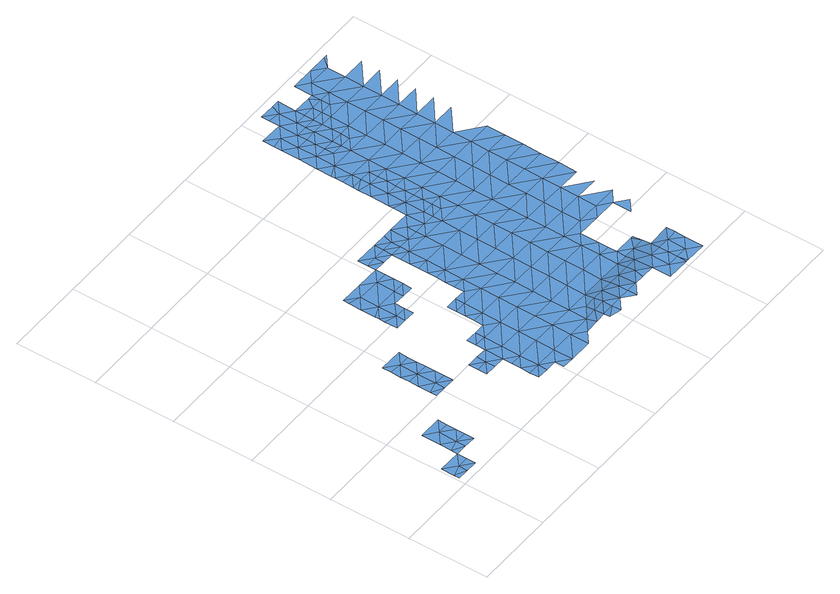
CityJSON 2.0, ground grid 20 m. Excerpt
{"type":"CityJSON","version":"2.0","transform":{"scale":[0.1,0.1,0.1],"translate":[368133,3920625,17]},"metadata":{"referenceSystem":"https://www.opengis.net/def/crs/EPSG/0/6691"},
"CityObjects":{
"waterbody1":{"type":"WaterBody","attributes":{"name":"9","class":"1140","function":"1","WaterBodyRiverFloodingRiskAttribute.description":"5","WaterBodyRiverFloodingRiskAttribute.rankOrg":"1","WaterBodyRiverFloodingRiskAttribute.adminType":"2","WaterBodyRiverFloodingRiskAttribute.scale":"L1"},"geometry":[{"type":"MultiSurface","lod":"1","boundaries":[[[0,1,2]],[[3,4,2]],[[5,3,6]],[[7,6,2]],[[4,0,2]],[[2,6,3]],[[1,7,2]]]}]},
"waterbody2":{"type":"WaterBody","attributes":{"name":"9","class":"1140","function":"1","WaterBodyRiverFloodingRiskAttribute.description":"5","WaterBodyRiverFloodingRiskAttribute.rankOrg":"1","WaterBodyRiverFloodingRiskAttribute.adminType":"2","WaterBodyRiverFloodingRiskAttribute.scale":"L1"},"geometry":[{"type":"MultiSurface","lod":"1","boundaries":[[[8,9,10]],[[10,11,12]],[[8,10,13]],[[13,10,14]],[[15,14,12]],[[16,15,12]],[[14,10,12]],[[11,17,12]],[[9,18,10]],[[1,8,13]],[[17,16,12]],[[18,11,10]]]}]},
"waterbody3":{"type":"WaterBody","attributes":{"name":"9","class":"1140","function":"1","WaterBodyRiverFloodingRiskAttribute.description":"5","WaterBodyRiverFloodingRiskAttribute.rankOrg":"1","WaterBodyRiverFloodingRiskAttribute.adminType":"2","WaterBodyRiverFloodingRiskAttribute.scale":"L1"},"geometry":[{"type":"MultiSurface","lod":"1","boundaries":[[[19,20,21]],[[21,22,19]],[[23,22,21]],[[24,25,26]],[[27,28,25]],[[29,26,30]],[[31,29,30]],[[30,26,32]],[[32,26,25]],[[20,27,21]],[[23,21,33]],[[24,26,34]],[[34,26,35]],[[28,32,25]],[[29,35,26]],[[36,25,24]],[[33,25,36]],[[21,25,33]],[[27,25,21]]]}]},
"waterbody4":{"type":"WaterBody","attributes":{"name":"9","class":"1140","function":"1","WaterBodyRiverFloodingRiskAttribute.description":"5","WaterBodyRiverFloodingRiskAttribute.rankOrg":"1","WaterBodyRiverFloodingRiskAttribute.adminType":"2","WaterBodyRiverFloodingRiskAttribute.scale":"L1"},"geometry":[{"type":"MultiSurface","lod":"1","boundaries":[[[37,38,39]],[[39,40,37]],[[40,41,37]],[[42,38,37]],[[41,43,37]],[[44,45,46]],[[45,47,48]],[[49,42,37]],[[48,46,45]],[[49,37,43]],[[50,43,51]],[[50,47,45]],[[51,47,50]],[[44,52,45]],[[53,43,50]],[[49,43,53]],[[52,54,45]],[[55,56,52]],[[45,57,50]],[[58,59,60]],[[61,49,53]],[[60,49,61]],[[56,54,52]],[[58,60,61]],[[45,54,57]],[[53,50,62]],[[63,58,61]],[[50,57,62]],[[64,63,61]],[[61,53,64]],[[53,62,64]],[[54,56,65]],[[66,62,57]],[[56,67,65]],[[64,68,63]],[[57,54,66]],[[69,63,68]],[[70,69,68]],[[66,54,65]],[[68,71,70]],[[66,72,62]],[[62,73,64]],[[74,65,67]],[[75,76,77]],[[77,70,71]],[[72,73,62]],[[78,68,64]],[[75,77,71]],[[65,79,66]],[[79,65,74]],[[68,80,71]],[[71,81,75]],[[78,64,73]],[[72,66,82]],[[74,83,79]],[[80,68,78]],[[71,80,81]],[[66,79,82]],[[73,72,84]],[[73,85,78]],[[72,82,84]],[[86,82,79]],[[79,83,87]],[[88,81,89]],[[87,86,79]],[[81,80,89]],[[90,88,89]],[[83,91,87]],[[92,80,78]],[[85,73,84]],[[89,93,90]],[[94,90,93]],[[95,94,93]],[[91,96,97]],[[97,96,98]],[[93,99,95]],[[100,82,86]],[[82,101,84]],[[78,85,92]],[[102,95,99]],[[103,102,99]],[[89,80,104]],[[105,100,86]],[[99,106,103]],[[80,92,104]],[[107,103,106]],[[97,98,108]],[[109,107,106]],[[93,89,110]],[[82,100,101]],[[110,89,104]],[[85,84,111]],[[85,112,92]],[[110,113,93]],[[114,109,106]],[[105,115,100]],[[111,112,85]],[[84,101,111]],[[116,104,92]],[[99,93,117]],[[115,118,100]],[[117,93,113]],[[106,99,117]],[[119,101,100]],[[114,106,120]],[[121,108,122]],[[116,92,112]],[[110,104,116]],[[123,121,122]],[[101,124,111]],[[120,106,125]],[[106,117,125]],[[115,126,118]],[[127,128,110]],[[100,118,119]],[[129,112,111]],[[127,110,116]],[[130,117,113]],[[113,110,128]],[[131,120,125]],[[126,132,118]],[[128,130,113]],[[130,125,117]],[[101,119,124]],[[112,133,116]],[[129,111,124]],[[129,133,112]],[[132,134,118]],[[131,125,135]],[[118,136,119]],[[116,137,127]],[[133,137,116]],[[138,134,132]],[[139,128,127]],[[140,125,130]],[[135,125,140]],[[118,134,136]],[[124,119,141]],[[142,135,140]],[[138,143,134]],[[141,119,136]],[[129,124,141]],[[139,144,128]],[[127,137,139]],[[145,136,134]],[[130,128,144]],[[146,142,140]],[[147,145,134]],[[147,134,143]],[[133,129,148]],[[149,137,133]],[[140,130,144]],[[129,141,148]],[[150,146,140]],[[151,136,145]],[[152,139,137]],[[141,136,153]],[[153,136,151]],[[133,148,149]],[[149,152,137]],[[140,144,150]],[[153,154,141]],[[155,144,139]],[[148,141,154]],[[150,156,146]],[[157,158,159]],[[156,160,161]],[[152,155,139]],[[162,158,157]],[[161,146,156]],[[163,150,144]],[[164,159,158]],[[165,149,148]],[[164,166,167]],[[156,168,160]],[[169,148,154]],[[170,168,171]],[[167,166,172]],[[170,160,168]],[[166,164,158]],[[169,165,148]],[[162,173,158]],[[163,144,155]],[[149,174,152]],[[166,175,172]],[[176,171,168]],[[177,171,176]],[[165,174,149]],[[178,172,175]],[[179,177,176]],[[156,150,180]],[[180,150,163]],[[156,181,168]],[[154,182,169]],[[175,183,178]],[[180,181,156]],[[184,158,173]],[[185,179,176]],[[186,179,185]],[[174,187,152]],[[187,163,155]],[[188,178,183]],[[173,186,185]],[[166,158,184]],[[188,189,190]],[[155,152,187]],[[175,166,191]],[[183,189,188]],[[181,192,168]],[[190,189,193]],[[184,173,185]],[[176,168,192]],[[194,195,175]],[[175,191,194]],[[176,196,185]],[[169,197,165]],[[187,198,163]],[[183,175,195]],[[163,199,180]],[[191,166,200]],[[166,184,200]],[[201,189,183]],[[169,182,202]],[[198,199,163]],[[203,201,183]],[[204,193,189]],[[196,176,192]],[[183,195,203]],[[185,205,184]],[[165,206,174]],[[180,207,181]],[[208,191,200]],[[209,202,182]],[[197,206,165]],[[199,207,180]],[[169,202,197]],[[210,187,174]],[[205,185,196]],[[204,189,201]],[[184,211,200]],[[181,212,192]],[[213,208,200]],[[206,210,174]],[[210,198,187]],[[192,212,196]],[[214,215,201]],[[184,205,211]],[[211,216,200]],[[217,197,202]],[[209,217,202]],[[204,201,215]],[[218,219,209]],[[181,207,212]],[[204,220,221]],[[210,222,198]],[[198,223,199]],[[215,220,204]],[[213,200,216]],[[212,224,196]],[[221,220,225]],[[222,223,198]],[[197,226,206]],[[214,227,215]],[[199,228,207]],[[229,230,231]],[[205,196,232]],[[205,233,211]],[[229,213,216]],[[231,213,229]],[[234,225,220]],[[223,228,199]],[[235,236,215]],[[215,236,220]],[[206,237,210]],[[196,224,232]],[[215,227,235]],[[229,238,230]],[[207,239,212]],[[211,240,216]],[[241,230,238]],[[241,242,227]],[[243,234,220]],[[236,243,220]],[[210,244,222]],[[212,239,224]],[[205,232,233]],[[237,244,210]],[[242,241,238]],[[216,245,229]],[[240,245,216]],[[222,246,223]],[[207,228,239]],[[211,233,240]],[[244,246,222]],[[239,247,224]],[[224,248,232]],[[229,249,238]],[[245,249,229]],[[223,250,228]],[[242,238,251]],[[232,248,233]],[[246,250,223]],[[249,251,238]],[[228,252,239]],[[224,247,248]],[[233,253,240]],[[250,252,228]],[[248,253,233]],[[239,254,247]],[[240,255,245]],[[249,256,251]],[[252,254,239]],[[253,255,240]],[[257,256,258]],[[257,251,256]],[[259,249,245]],[[260,261,258]],[[255,259,245]],[[260,258,256]],[[262,256,249]],[[248,247,263]],[[259,262,249]],[[253,248,264]],[[262,265,256]],[[261,260,266]],[[260,256,265]],[[255,253,267]],[[255,268,259]],[[265,269,260]],[[266,260,269]],[[259,270,262]],[[262,271,265]],[[266,269,272]],[[272,269,273]]]}]},
"waterbody5":{"type":"WaterBody","attributes":{"name":"9","class":"1140","function":"1","WaterBodyRiverFloodingRiskAttribute.description":"5","WaterBodyRiverFloodingRiskAttribute.rankOrg":"1","WaterBodyRiverFloodingRiskAttribute.adminType":"2","WaterBodyRiverFloodingRiskAttribute.scale":"L1"},"geometry":[{"type":"MultiSurface","lod":"1","boundaries":[[[274,275,276]],[[277,278,279]],[[280,281,277]],[[282,283,284]],[[282,285,286]],[[287,288,276]],[[284,289,276]],[[290,284,283]],[[284,290,289]],[[289,291,276]],[[292,293,285]],[[282,294,283]],[[295,294,282]],[[288,296,274]],[[287,276,291]],[[280,277,279]],[[276,275,284]],[[275,280,279]],[[288,274,276]],[[275,279,284]],[[285,282,284]],[[295,282,286]],[[285,284,279]],[[285,279,278]],[[285,278,292]],[[286,285,293]]]}]},
"waterbody6":{"type":"WaterBody","attributes":{"name":"9","class":"1140","function":"1","WaterBodyRiverFloodingRiskAttribute.description":"5","WaterBodyRiverFloodingRiskAttribute.rankOrg":"1","WaterBodyRiverFloodingRiskAttribute.adminType":"2","WaterBodyRiverFloodingRiskAttribute.scale":"L1"},"geometry":[{"type":"MultiSurface","lod":"1","boundaries":[[[297,298,299]],[[298,297,300]],[[301,109,297]],[[293,301,302]],[[297,302,301]],[[302,297,299]],[[300,297,109]]]}]},
"waterbody7":{"type":"WaterBody","attributes":{"name":"9","class":"1140","function":"1","WaterBodyRiverFloodingRiskAttribute.description":"5","WaterBodyRiverFloodingRiskAttribute.rankOrg":"2","WaterBodyRiverFloodingRiskAttribute.adminType":"2","WaterBodyRiverFloodingRiskAttribute.scale":"L1"},"geometry":[{"type":"MultiSurface","lod":"1","boundaries":[[[97,108,303]],[[303,108,115]],[[303,115,105]],[[304,305,306]],[[306,307,308]],[[307,309,308]],[[310,308,309]],[[308,310,311]],[[105,86,87]],[[105,87,303]],[[126,115,312]],[[304,123,305]],[[304,132,123]],[[138,132,304]],[[143,306,313]],[[314,143,313]],[[147,143,314]],[[145,147,314]],[[315,145,314]],[[316,315,314]],[[315,316,317]],[[311,313,308]],[[313,306,308]],[[143,304,306]],[[143,138,304]],[[312,132,126]],[[132,312,123]],[[121,123,312]],[[121,312,108]],[[108,312,115]],[[97,303,91]],[[87,91,303]],[[311,318,313]],[[313,319,314]],[[316,314,319]],[[318,319,313]]]}]},
"waterbody8":{"type":"WaterBody","attributes":{"name":"9","class":"1140","function":"1","WaterBodyRiverFloodingRiskAttribute.description":"5","WaterBodyRiverFloodingRiskAttribute.rankOrg":"2","WaterBodyRiverFloodingRiskAttribute.adminType":"2","WaterBodyRiverFloodingRiskAttribute.scale":"L1"},"geometry":[{"type":"MultiSurface","lod":"1","boundaries":[[[162,320,321]],[[162,321,173]],[[186,173,321]],[[109,114,300]],[[300,114,322]],[[300,322,298]],[[177,179,323]],[[324,323,325]],[[326,324,325]],[[327,135,328]],[[329,330,322]],[[322,120,329]],[[131,135,327]],[[331,135,142]],[[328,135,331]],[[328,324,326]],[[324,328,331]],[[160,324,331]],[[160,170,324]],[[177,323,171]],[[324,171,323]],[[170,171,324]],[[161,160,331]],[[142,161,331]],[[146,161,142]],[[327,120,131]],[[120,327,329]],[[329,327,328]],[[332,325,323]],[[321,332,323]],[[321,323,179]],[[186,321,179]],[[298,322,330]],[[114,120,322]],[[320,162,157]],[[321,320,332]]]}]},
"waterbody9":{"type":"WaterBody","attributes":{"name":"9","class":"1140","function":"1","WaterBodyRiverFloodingRiskAttribute.description":"5","WaterBodyRiverFloodingRiskAttribute.rankOrg":"1","WaterBodyRiverFloodingRiskAttribute.adminType":"2","WaterBodyRiverFloodingRiskAttribute.scale":"L1"},"geometry":[{"type":"MultiSurface","lod":"1","boundaries":[[[333,334,311]],[[334,335,336]],[[310,337,333]],[[338,339,333]],[[333,337,338]],[[334,333,339]],[[333,311,310]],[[339,335,334]],[[337,310,309]],[[311,334,318]],[[319,318,334]],[[319,334,336]]]}]},
"waterbody10":{"type":"WaterBody","attributes":{"name":"9","class":"1140","function":"1","WaterBodyRiverFloodingRiskAttribute.description":"5","WaterBodyRiverFloodingRiskAttribute.rankOrg":"2","WaterBodyRiverFloodingRiskAttribute.adminType":"2","WaterBodyRiverFloodingRiskAttribute.scale":"L1"},"geometry":[{"type":"MultiSurface","lod":"1","boundaries":[[[195,194,340]],[[195,340,341]],[[230,341,340]],[[231,230,340]],[[230,241,341]],[[203,195,341]],[[241,214,341]],[[214,201,341]],[[341,201,203]],[[231,208,213]],[[214,241,227]],[[194,208,340]],[[208,231,340]],[[191,208,194]]]}]},
"waterbody11":{"type":"WaterBody","attributes":{"name":"9","class":"1140","function":"1","WaterBodyRiverFloodingRiskAttribute.description":"5","WaterBodyRiverFloodingRiskAttribute.rankOrg":"2","WaterBodyRiverFloodingRiskAttribute.adminType":"2","WaterBodyRiverFloodingRiskAttribute.scale":"L1"},"geometry":[{"type":"MultiSurface","lod":"1","boundaries":[[[242,257,342]],[[235,227,342]],[[227,242,342]],[[236,342,343]],[[343,257,258]],[[251,257,242]],[[257,343,342]],[[236,235,342]]]}]}
},
"vertices":[
[65,42,6],[65,65,6],[37,42,6],[36,19,6],[65,19,6],[8,20,6],[8,33,6],[9,66,6],
[94,65,6],[122,64,6],[94,88,6],[123,110,6],[95,134,6],[66,81,6],[66,111,6],[67,157,6],[123,157,6],[123,133,6],[122,87,6],
[183,341,6],[183,320,6],[211,317,6],[240,340,6],[239,317,6],[238,247,6],[210,271,6],[210,225,6],[182,294,6],[182,272,6],[209,202,6],[181,217,6],[181,202,6],[181,248,6],[239,294,6],[238,224,6],[238,201,6],[239,270,6],
[322,177,6],[294,200,6],[294,177,6],[294,154,6],[322,154,6],[323,200,6],[350,153,6],[377,60,6],[378,83,6],[349,61,6],[350,107,6],[349,84,6],[351,199,6],[378,130,6],[350,130,6],[406,60,6],[379,176,6],[434,83,6],[405,37,6],[434,36,6],[435,129,6],[380,245,6],[352,246,6],[351,223,6],[380,222,6],[436,175,6],[408,245,6],[436,221,6],[491,82,6],[492,128,6],[491,36,6],[437,268,6],[409,268,6],[409,291,6],[438,314,6],[493,174,6],[493,220,6],[519,58,6],[438,337,6],[410,337,6],[409,314,6],[494,267,6],[548,81,6],[495,313,6],[467,336,6],[549,127,6],[552,58,9],[549,173,6],[550,220,6],[577,104,6],[576,81,10],[467,360,6],[495,359,6],[467,383,6],[576,57,12],[551,266,6],[496,405,6],[468,406,6],[468,429,6],[576,42,13],[604,57,14],[604,34,14],[497,452,6],[605,126,6],[606,173,6],[468,452,6],[469,475,6],[551,312,6],[605,103,10],[497,498,6],[469,498,6],[633,57,14],[469,521,6],[552,358,6],[607,219,6],[607,265,6],[553,404,6],[498,521,6],[633,103,10],[608,311,6],[553,451,6],[662,126,6],[663,172,6],[526,520,6],[661,56,14],[661,33,14],[689,56,14],[663,218,6],[554,497,6],[662,102,10],[609,357,6],[609,404,6],[664,264,6],[610,450,6],[554,520,6],[690,102,10],[665,310,6],[719,125,6],[583,520,6],[720,171,6],[666,357,6],[719,102,10],[666,403,6],[611,496,6],[720,217,6],[611,519,6],[747,101,10],[667,449,6],[748,147,6],[640,519,6],[747,124,6],[721,263,6],[722,310,6],[668,495,6],[748,168,6],[722,356,6],[748,194,6],[749,240,6],[723,402,6],[668,541,6],[585,704,6],[614,727,6],[586,730,6],[640,565,6],[640,542,6],[614,704,6],[724,448,6],[586,751,6],[778,309,6],[615,773,6],[586,759,6],[669,588,6],[778,263,6],[641,588,6],[641,611,6],[587,797,6],[642,704,6],[779,355,6],[616,820,6],[670,634,6],[641,634,6],[588,843,6],[642,657,6],[724,494,6],[725,541,6],[806,239,6],[616,866,6],[671,726,6],[670,680,6],[642,681,6],[780,401,6],[588,889,6],[617,912,6],[588,907,6],[644,796,6],[726,587,6],[589,936,6],[644,819,6],[644,842,6],[726,633,6],[835,308,6],[780,447,6],[781,494,6],[672,773,6],[645,888,6],[834,262,6],[645,865,6],[646,935,6],[727,679,6],[836,354,6],[782,540,6],[672,796,6],[862,238,7],[836,400,6],[728,725,6],[782,586,6],[700,795,6],[673,888,6],[674,911,6],[728,772,6],[891,261,7],[862,192,7],[890,215,7],[674,957,6],[646,961,6],[837,447,6],[838,493,6],[783,632,6],[646,981,6],[892,307,7],[702,888,6],[838,539,6],[729,818,6],[701,841,6],[701,818,6],[784,678,6],[784,725,6],[683,980,6],[702,911,6],[702,934,6],[892,353,7],[730,864,6],[839,585,6],[785,771,6],[701,865,6],[730,887,6],[703,980,6],[893,399,7],[786,817,6],[894,446,7],[840,631,6],[841,678,6],[786,863,6],[895,492,7],[758,887,6],[895,538,7],[841,724,6],[896,584,7],[842,770,6],[787,910,6],[759,910,6],[759,933,6],[843,816,6],[788,956,6],[760,979,6],[843,862,6],[897,677,7],[898,723,7],[844,909,6],[817,978,6],[899,769,7],[899,815,7],[845,955,6],[900,862,7],[901,908,7],[864,978,6],[873,978,6],
[354,407,6],[354,431,6],[326,408,6],[412,453,6],[412,476,6],[383,453,6],[383,430,6],[411,430,6],[327,500,6],[298,478,6],[326,454,6],[384,499,6],[356,523,6],[297,385,6],[325,385,6],[298,431,6],[298,442,6],[297,417,6],[412,499,6],[413,522,6],[299,509,6],[299,524,6],[354,384,6],
[441,545,6],[470,567,6],[413,568,6],[470,544,6],[441,522,6],[413,543,6],
[605,80,14],[718,78,14],[712,55,14],[746,55,14],[746,9,14],[774,31,14],[802,8,14],[803,31,14],[803,54,14],[661,79,14],[775,78,14],[776,124,6],[799,147,6],[804,123,9],[804,147,6],[803,77,14],[804,100,12],
[585,690,6],[614,681,6],[498,544,6],[613,635,6],[612,589,6],[584,612,6],[584,601,6],[555,543,6],[583,566,6],[527,567,6],[505,567,6],[611,542,6],[585,658,6],
[831,31,14],[832,77,14],[860,79,14],[860,100,14],[807,8,14],[859,7,14],[860,53,14],
[672,819,6],[673,865,6],
[730,910,6],[746,933,6]
]}
